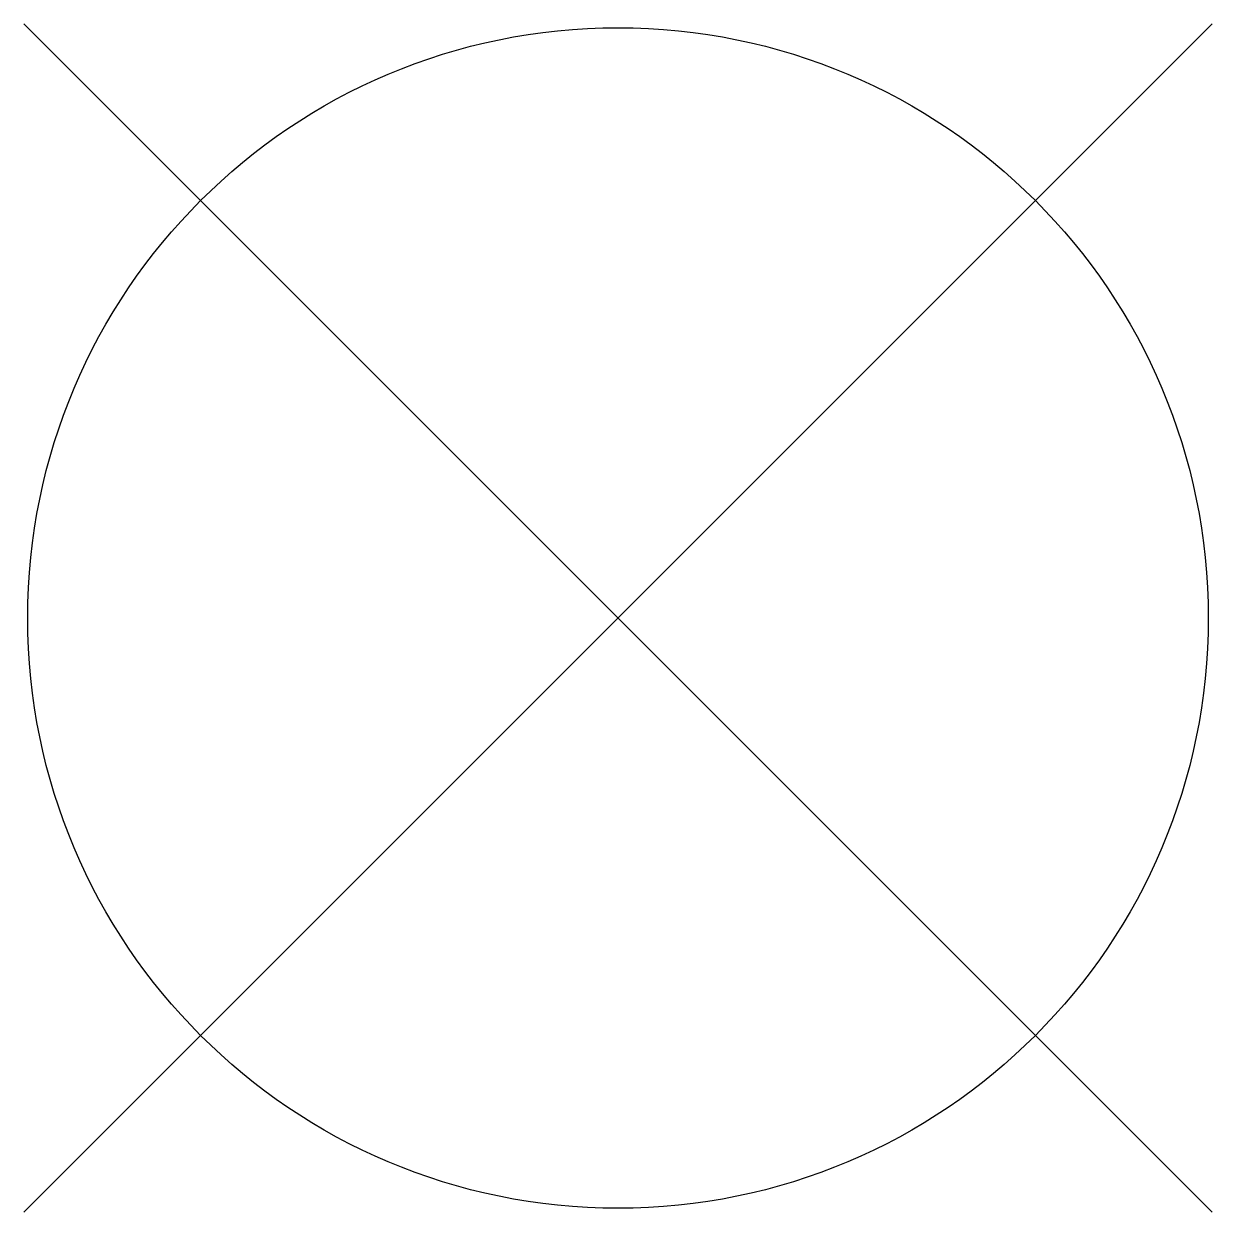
# Model space of a CAD drawing. Header units: metres. Extents: x -0.76 to 0.76, y -0.76 to 0.76.
import ezdxf

# ---------------------------------------------------------------- set-up
doc = ezdxf.new("R2010")
doc.units = ezdxf.units.M
doc.header["$LTSCALE"] = 0.2

msp = doc.modelspace()

# ---------------------------------------------------------------- linework, layer by layer
at = {"lineweight": -3}
for p, q in [((-0.755, 0.755), (0.755, -0.755)), ((0.755, 0.755), (-0.755, -0.755))]:
    msp.add_line(p, q, dxfattribs=at)
at = {"ltscale": 0.1}
msp.add_circle((0, 0), 0.75, dxfattribs=at)

doc.saveas('drawing.dxf')
